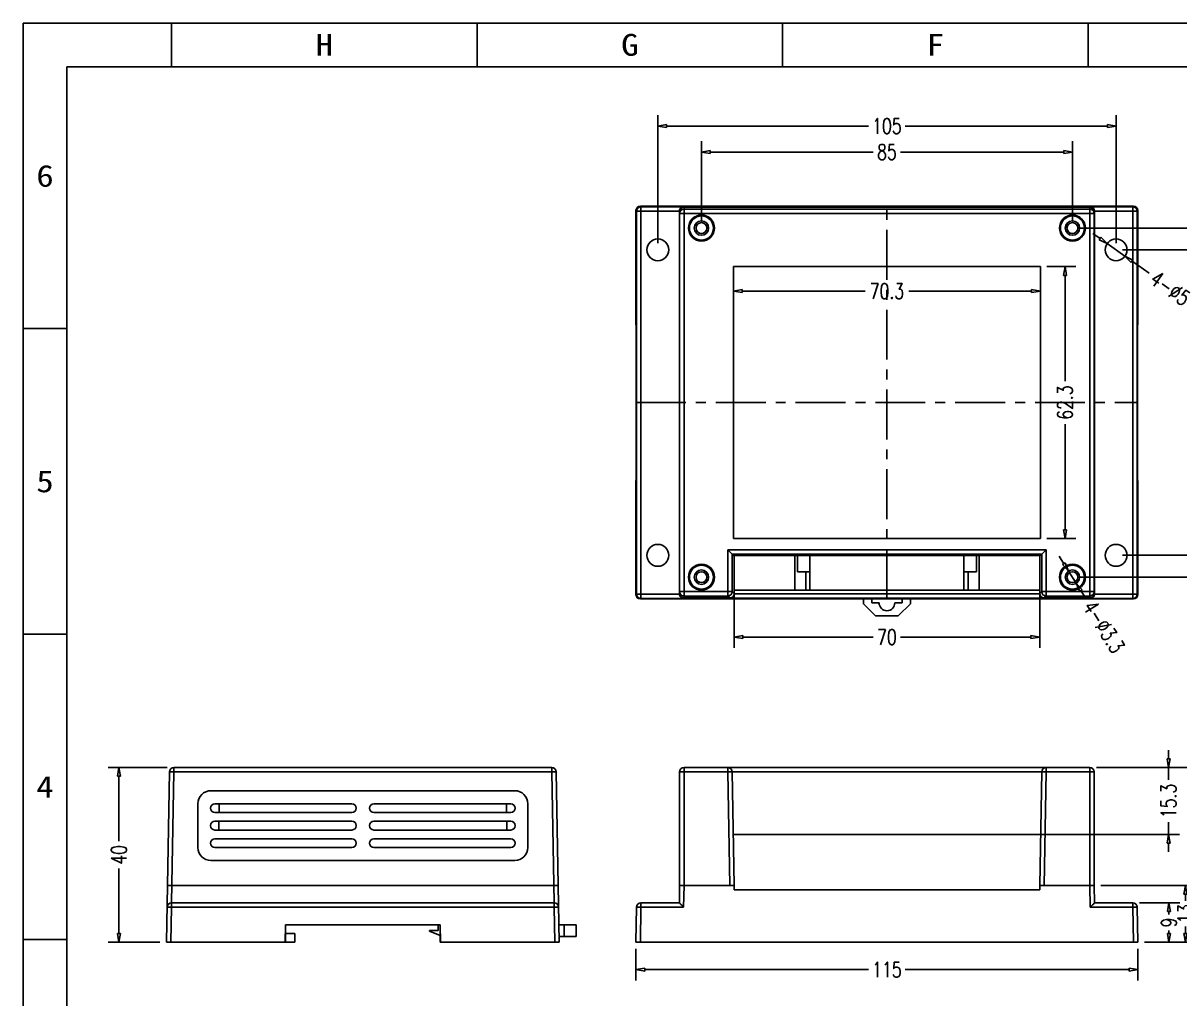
# Model space of a CAD drawing. Header units: millimetres. Extents: x -3453 to -2859, y 3361 to 3781.
# Drawn here: x -3453.4 to -3188.4, y 3557.4 to 3781 of the extents above; entities that cross this region are included whole.
import ezdxf
from ezdxf.enums import TextEntityAlignment as Align

# ---------------------------------------------------------------- set-up
doc = ezdxf.new("R2010")
doc.units = ezdxf.units.MM
doc.header["$LTSCALE"] = 0.5
doc.linetypes.add('CENTER', pattern=[50.8, 31.75, -6.35, 6.35, -6.35])
doc.layers.add('02___PRT_ALL_AXES', color=7, linetype='Continuous')
doc.layers.add('dim', color=3, linetype='Continuous')
doc.styles.add('romans', font='romans.shx', dxfattribs={"width": 0.75, "bigfont": 'fangsong.shx'})
doc.styles.add('TEXTSTYLE_0', font='txt', dxfattribs={"width": 0.8})
doc.dimstyles.new('MSTD', dxfattribs={"dimtxt": 3.5, "dimasz": 2, "dimexe": 2.5, "dimexo": 1.5, "dimgap": 1, "dimtad": 0, "dimdsep": 46, "dimtxsty": 'romans', "dimblk": 'CLOSEDBLANK', "dimcen": 0, "dimclrd": 92, "dimclre": 92, "dimclrt": 3, "dimadec": 1, "dimazin": 2, "dimtfac": 0.5, "dimtmove": 0, "dimatfit": 3, "dimfxl": 0, "dimarcsym": 0})

# ---------------------------------------------------------------- blocks, each defined once
blk = doc.blocks.new('_ClosedBlank')
at = {"color": 0, "linetype": 'ByBlock', "lineweight": -2}
for p, q in [((-1, 0.17), (0, 0)), ((-1, 0.17), (-1, -0.17)), ((0, 0), (-1, -0.17))]:
    blk.add_line(p, q, dxfattribs=at)
blk = doc.blocks.new('*D3')
at = {"layer": 'Defpoints', "color": 0, "transparency": 16777216}
for p in [(-6237.7, 471.28), (-6225.13, 471.28), (-6226.81, 431.28)]:
    blk.add_point(p, dxfattribs=at)
at = {"layer": 'dim', "color": 92, "lineweight": -2, "transparency": 16777216}
for p, q in [((-6226.63, 471.28), (-6240.2, 471.28)), ((-6237.7, 469.28), (-6237.7, 454.4)), ((-6237.7, 433.28), (-6237.7, 448.15)), ((-6228.31, 431.28), (-6240.2, 431.28))]:
    blk.add_line(p, q, dxfattribs=at)
at = {"layer": 'dim', "color": 92, "lineweight": -2, "transparency": 16777216, "xscale": 2, "yscale": 2, "zscale": 2}
for p, rotation in [((-6237.7, 471.28), 90), ((-6237.7, 431.28), 270)]:
    blk.add_blockref('_ClosedBlank', p, dxfattribs=dict(at, rotation=rotation))
at = {"layer": 'dim', "color": 3, "transparency": 16777216, "insert": (-6237.7, 451.28), "char_height": 3.5, "attachment_point": 5, "rotation": 90, "style": 'romans'}
blk.add_mtext('40', dxfattribs=at)
blk = doc.blocks.new('*D12')
at = {"layer": 'Defpoints', "color": 0, "transparency": 16777216}
for p in [(-6009.23, 618.28), (-6114.23, 589.92), (-6009.23, 589.92)]:
    blk.add_point(p, dxfattribs=at)
at = {"layer": 'dim', "color": 92, "lineweight": -2, "transparency": 16777216}
for p, q in [((-6114.23, 591.42), (-6114.23, 620.78)), ((-6009.23, 591.42), (-6009.23, 620.78)), ((-6112.23, 618.28), (-6065.92, 618.28)), ((-6011.23, 618.28), (-6057.54, 618.28))]:
    blk.add_line(p, q, dxfattribs=at)
at = {"layer": 'dim', "color": 92, "lineweight": -2, "transparency": 16777216, "xscale": 2, "yscale": 2, "zscale": 2, "rotation": 180}
blk.add_blockref('_ClosedBlank', (-6114.23, 618.28), dxfattribs=at)
at = {"layer": 'dim', "color": 92, "lineweight": -2, "transparency": 16777216, "xscale": 2, "yscale": 2, "zscale": 2}
blk.add_blockref('_ClosedBlank', (-6009.23, 618.28), dxfattribs=at)
at = {"layer": 'dim', "color": 3, "transparency": 16777216, "insert": (-6061.73, 618.28), "char_height": 3.5, "attachment_point": 5, "style": 'romans'}
blk.add_mtext('105', dxfattribs=at)
blk = doc.blocks.new('*D13')
at = {"layer": 'Defpoints', "color": 0, "transparency": 16777216}
for p in [(-6009.23, 589.92), (-6009.23, 519.92), (-5988.17, 519.92)]:
    blk.add_point(p, dxfattribs=at)
at = {"layer": 'dim', "color": 92, "lineweight": -2, "transparency": 16777216}
for p, q in [((-6007.73, 589.92), (-5985.67, 589.92)), ((-5988.17, 587.92), (-5988.17, 558.04)), ((-5988.17, 521.92), (-5988.17, 551.79)), ((-6007.73, 519.92), (-5985.67, 519.92))]:
    blk.add_line(p, q, dxfattribs=at)
at = {"layer": 'dim', "color": 92, "lineweight": -2, "transparency": 16777216, "xscale": 2, "yscale": 2, "zscale": 2}
for p, rotation in [((-5988.17, 589.92), 90), ((-5988.17, 519.92), 270)]:
    blk.add_blockref('_ClosedBlank', p, dxfattribs=dict(at, rotation=rotation))
at = {"layer": 'dim', "color": 3, "transparency": 16777216, "insert": (-5988.17, 554.92), "char_height": 3.5, "attachment_point": 5, "rotation": 90, "style": 'romans'}
blk.add_mtext('70', dxfattribs=at)
blk = doc.blocks.new('*D14')
at = {"layer": 'Defpoints', "color": 0, "transparency": 16777216}
for p in [(-6019.23, 612.33), (-6104.23, 594.92), (-6019.23, 594.92)]:
    blk.add_point(p, dxfattribs=at)
at = {"layer": 'dim', "color": 92, "lineweight": -2, "transparency": 16777216}
for p, q in [((-6104.23, 596.42), (-6104.23, 614.83)), ((-6102.23, 612.33), (-6064.85, 612.33)), ((-6021.23, 612.33), (-6058.6, 612.33)), ((-6019.23, 596.42), (-6019.23, 614.83))]:
    blk.add_line(p, q, dxfattribs=at)
at = {"layer": 'dim', "color": 92, "lineweight": -2, "transparency": 16777216, "xscale": 2, "yscale": 2, "zscale": 2, "rotation": 180}
blk.add_blockref('_ClosedBlank', (-6104.23, 612.33), dxfattribs=at)
at = {"layer": 'dim', "color": 92, "lineweight": -2, "transparency": 16777216, "xscale": 2, "yscale": 2, "zscale": 2}
blk.add_blockref('_ClosedBlank', (-6019.23, 612.33), dxfattribs=at)
at = {"layer": 'dim', "color": 3, "transparency": 16777216, "insert": (-6061.73, 612.33), "char_height": 3.5, "attachment_point": 5, "style": 'romans'}
blk.add_mtext('85', dxfattribs=at)
blk = doc.blocks.new('*D15')
at = {"layer": 'Defpoints', "color": 0, "transparency": 16777216}
for p in [(-6096.88, 586.07), (-6026.58, 586.07), (-6026.58, 580.46)]:
    blk.add_point(p, dxfattribs=at)
at = {"layer": 'dim', "color": 92, "lineweight": -2, "transparency": 16777216}
for p, q in [((-6096.88, 584.57), (-6096.88, 577.96)), ((-6026.58, 584.57), (-6026.58, 577.96)), ((-6094.88, 580.46), (-6066.73, 580.46)), ((-6028.58, 580.46), (-6056.73, 580.46))]:
    blk.add_line(p, q, dxfattribs=at)
at = {"layer": 'dim', "color": 92, "lineweight": -2, "transparency": 16777216, "xscale": 2, "yscale": 2, "zscale": 2, "rotation": 180}
blk.add_blockref('_ClosedBlank', (-6096.88, 580.46), dxfattribs=at)
at = {"layer": 'dim', "color": 92, "lineweight": -2, "transparency": 16777216, "xscale": 2, "yscale": 2, "zscale": 2}
blk.add_blockref('_ClosedBlank', (-6026.58, 580.46), dxfattribs=at)
at = {"layer": 'dim', "color": 3, "transparency": 16777216, "insert": (-6061.73, 580.46), "char_height": 3.5, "attachment_point": 5, "style": 'romans'}
blk.add_mtext('70.3', dxfattribs=at)
blk = doc.blocks.new('*D16')
at = {"layer": 'Defpoints', "color": 0, "transparency": 16777216}
for p in [(-6019.23, 594.92), (-6019.23, 514.92), (-5980.87, 514.92)]:
    blk.add_point(p, dxfattribs=at)
at = {"layer": 'dim', "color": 92, "lineweight": -2, "transparency": 16777216}
for p, q in [((-6017.73, 594.92), (-5978.37, 594.92)), ((-5980.87, 592.92), (-5980.87, 558.04)), ((-5980.87, 516.92), (-5980.87, 551.79)), ((-6017.73, 514.92), (-5978.37, 514.92))]:
    blk.add_line(p, q, dxfattribs=at)
at = {"layer": 'dim', "color": 92, "lineweight": -2, "transparency": 16777216, "xscale": 2, "yscale": 2, "zscale": 2}
for p, rotation in [((-5980.87, 594.92), 90), ((-5980.87, 514.92), 270)]:
    blk.add_blockref('_ClosedBlank', p, dxfattribs=dict(at, rotation=rotation))
at = {"layer": 'dim', "color": 3, "transparency": 16777216, "insert": (-5980.87, 554.92), "char_height": 3.5, "attachment_point": 5, "rotation": 90, "style": 'romans'}
blk.add_mtext('80', dxfattribs=at)
blk = doc.blocks.new('*D17')
at = {"layer": 'Defpoints', "color": 0, "transparency": 16777216}
for p in [(-6119.23, 431.28), (-6004.23, 431.28), (-6004.23, 424.98)]:
    blk.add_point(p, dxfattribs=at)
at = {"layer": 'dim', "color": 92, "lineweight": -2, "transparency": 16777216}
for p, q in [((-6119.23, 429.78), (-6119.23, 422.48)), ((-6004.23, 429.78), (-6004.23, 422.48)), ((-6117.23, 424.98), (-6065.92, 424.98)), ((-6006.23, 424.98), (-6057.54, 424.98))]:
    blk.add_line(p, q, dxfattribs=at)
at = {"layer": 'dim', "color": 92, "lineweight": -2, "transparency": 16777216, "xscale": 2, "yscale": 2, "zscale": 2, "rotation": 180}
blk.add_blockref('_ClosedBlank', (-6119.23, 424.98), dxfattribs=at)
at = {"layer": 'dim', "color": 92, "lineweight": -2, "transparency": 16777216, "xscale": 2, "yscale": 2, "zscale": 2}
blk.add_blockref('_ClosedBlank', (-6004.23, 424.98), dxfattribs=at)
at = {"layer": 'dim', "color": 3, "transparency": 16777216, "insert": (-6061.73, 424.98), "char_height": 3.5, "attachment_point": 5, "style": 'romans'}
blk.add_mtext('115', dxfattribs=at)
blk = doc.blocks.new('*D18')
at = {"layer": 'Defpoints', "color": 0, "transparency": 16777216}
for p in [(-6015.23, 471.28), (-5988.34, 471.28), (-6004.23, 431.28)]:
    blk.add_point(p, dxfattribs=at)
at = {"layer": 'dim', "color": 92, "lineweight": -2, "transparency": 16777216}
for p, q in [((-6013.73, 471.28), (-5985.84, 471.28)), ((-5988.34, 469.28), (-5988.34, 454.4)), ((-5988.34, 433.28), (-5988.34, 448.15)), ((-6002.73, 431.28), (-5985.84, 431.28))]:
    blk.add_line(p, q, dxfattribs=at)
at = {"layer": 'dim', "color": 92, "lineweight": -2, "transparency": 16777216, "xscale": 2, "yscale": 2, "zscale": 2}
for p, rotation in [((-5988.34, 471.28), 90), ((-5988.34, 431.28), 270)]:
    blk.add_blockref('_ClosedBlank', p, dxfattribs=dict(at, rotation=rotation))
at = {"layer": 'dim', "color": 3, "transparency": 16777216, "insert": (-5988.34, 451.28), "char_height": 3.5, "attachment_point": 5, "rotation": 90, "style": 'romans'}
blk.add_mtext('40', dxfattribs=at)
blk = doc.blocks.new('*D19')
at = {"layer": 'Defpoints', "color": 0, "transparency": 16777216}
for p in [(-6008.18, 471.28), (-5997.2, 471.28), (-6033.65, 455.98)]:
    blk.add_point(p, dxfattribs=at)
at = {"layer": 'dim', "color": 92, "lineweight": -2, "transparency": 16777216}
for p, q in [((-5997.2, 473.28), (-5997.2, 475.28)), ((-6006.68, 471.28), (-5994.7, 471.28)), ((-5997.2, 471.28), (-5997.2, 468.44)), ((-5997.2, 455.98), (-5997.2, 458.81)), ((-6032.15, 455.98), (-5994.7, 455.98)), ((-5997.2, 453.98), (-5997.2, 451.98))]:
    blk.add_line(p, q, dxfattribs=at)
at = {"layer": 'dim', "color": 92, "lineweight": -2, "transparency": 16777216, "xscale": 2, "yscale": 2, "zscale": 2}
for p, rotation in [((-5997.2, 471.28), 270), ((-5997.2, 455.98), 90)]:
    blk.add_blockref('_ClosedBlank', p, dxfattribs=dict(at, rotation=rotation))
at = {"layer": 'dim', "color": 3, "transparency": 16777216, "insert": (-5997.2, 463.63), "char_height": 3.5, "attachment_point": 5, "rotation": 90, "style": 'romans'}
blk.add_mtext('15.3', dxfattribs=at)
blk = doc.blocks.new('*D20')
at = {"layer": 'Defpoints', "color": 0, "transparency": 16777216}
for p in [(-6005.37, 440.28), (-6001.96, 431.28), (-5997.12, 431.28)]:
    blk.add_point(p, dxfattribs=at)
at = {"layer": 'dim', "color": 92, "lineweight": -2, "transparency": 16777216}
for p, q in [((-6003.87, 440.28), (-5994.62, 440.28)), ((-5997.12, 438.28), (-5997.12, 437.59)), ((-5997.12, 433.28), (-5997.12, 433.96)), ((-6000.46, 431.28), (-5994.62, 431.28))]:
    blk.add_line(p, q, dxfattribs=at)
at = {"layer": 'dim', "color": 92, "lineweight": -2, "transparency": 16777216, "xscale": 2, "yscale": 2, "zscale": 2}
for p, rotation in [((-5997.12, 440.28), 90), ((-5997.12, 431.28), 270)]:
    blk.add_blockref('_ClosedBlank', p, dxfattribs=dict(at, rotation=rotation))
at = {"layer": 'dim', "color": 3, "transparency": 16777216, "insert": (-5997.12, 435.78), "char_height": 3.5, "attachment_point": 5, "rotation": 90, "style": 'romans'}
blk.add_mtext('9', dxfattribs=at)
blk = doc.blocks.new('*D21')
at = {"layer": 'Defpoints', "color": 0, "transparency": 16777216}
for p in [(-6014.23, 444.28), (-6001.96, 431.28), (-5993.33, 431.28)]:
    blk.add_point(p, dxfattribs=at)
at = {"layer": 'dim', "color": 92, "lineweight": -2, "transparency": 16777216}
for p, q in [((-6012.73, 444.28), (-5990.83, 444.28)), ((-5993.33, 442.28), (-5993.33, 440.71)), ((-5993.33, 433.28), (-5993.33, 434.84)), ((-6000.46, 431.28), (-5990.83, 431.28))]:
    blk.add_line(p, q, dxfattribs=at)
at = {"layer": 'dim', "color": 92, "lineweight": -2, "transparency": 16777216, "xscale": 2, "yscale": 2, "zscale": 2}
for p, rotation in [((-5993.33, 444.28), 90), ((-5993.33, 431.28), 270)]:
    blk.add_blockref('_ClosedBlank', p, dxfattribs=dict(at, rotation=rotation))
at = {"layer": 'dim', "color": 3, "transparency": 16777216, "insert": (-5993.33, 437.78), "char_height": 3.5, "attachment_point": 5, "rotation": 90, "style": 'romans'}
blk.add_mtext('13', dxfattribs=at)
blk = doc.blocks.new('SUN_6HWZ35TKK40GSGJE8VEUYAXIAKM')
at = {"color": 7, "linetype": 'Continuous'}
for p, q in [((-594, 420), (0, 420)), ((-594, 0), (-594, 420)), ((-560, 410), (-560, 420)), ((-490, 410), (-490, 420)), ((-420, 410), (-420, 420)), ((-350, 410), (-350, 420)), ((-584, 410), (-10, 410)), ((-584, 10), (-584, 410)), ((-594, 350), (-584, 350)), ((-594, 280), (-584, 280)), ((-594, 210), (-584, 210))]:
    blk.add_line(p, q, dxfattribs=at)
at = {"color": 2, "linetype": 'Continuous', "style": 'TEXTSTYLE_0', "width": 1.2}
for s, p, p2 in [('H', (-526.99, 412.53), (-522.99, 412.53)), ('G', (-456.99, 412.53), (-452.99, 412.53)), ('F', (-386.99, 412.53), (-382.99, 412.53)), ('6', (-590.99, 382.5), (-586.99, 382.5)), ('5', (-590.99, 312.5), (-586.99, 312.5)), ('4', (-590.99, 242.5), (-586.99, 242.5))]:
    blk.add_text(s, height=5, dxfattribs=at).set_placement(p, p2, align=Align.FIT)
blk = doc.blocks.new('*D26')
at = {"layer": 'Defpoints', "color": 0, "transparency": 16777216}
for p in [(-6011.27, 591.36), (-6007.19, 588.47)]:
    blk.add_point(p, dxfattribs=at)
at = {"layer": 'dim', "color": 92, "lineweight": -2, "transparency": 16777216}
for p, q in [((-6012.9, 592.52), (-6014.53, 593.68)), ((-6011.27, 591.36), (-6007.19, 588.47)), ((-6001.65, 584.54), (-6005.56, 587.31))]:
    blk.add_line(p, q, dxfattribs=at)
at = {"layer": 'dim', "color": 92, "lineweight": -2, "transparency": 16777216, "xscale": 2, "yscale": 2, "zscale": 2}
for p, rotation in [((-6011.27, 591.36), 324.6416055466423), ((-6007.19, 588.47), 144.6416055466423)]:
    blk.add_blockref('_ClosedBlank', p, dxfattribs=dict(at, rotation=rotation))
at = {"layer": 'dim', "color": 3, "transparency": 16777216, "insert": (-5996.81, 581.1), "char_height": 3.5, "attachment_point": 5, "rotation": 324.6416, "style": 'romans'}
blk.add_mtext('4-∅5', dxfattribs=at)
blk = doc.blocks.new('*D27')
at = {"layer": 'Defpoints', "color": 0, "transparency": 16777216}
for p in [(-6020.11, 516.31), (-6018.35, 513.52)]:
    blk.add_point(p, dxfattribs=at)
at = {"layer": 'dim', "color": 92, "lineweight": -2, "transparency": 16777216}
for p, q in [((-6021.19, 518), (-6022.26, 519.69)), ((-6020.11, 516.31), (-6018.35, 513.52)), ((-6016.2, 510.15), (-6017.27, 511.84))]:
    blk.add_line(p, q, dxfattribs=at)
at = {"layer": 'dim', "color": 92, "lineweight": -2, "transparency": 16777216, "xscale": 2, "yscale": 2, "zscale": 2}
for p, rotation in [((-6020.11, 516.31), 302.412808907806), ((-6018.35, 513.52), 122.412808907806)]:
    blk.add_blockref('_ClosedBlank', p, dxfattribs=dict(at, rotation=rotation))
at = {"layer": 'dim', "color": 3, "transparency": 16777216, "insert": (-6012.01, 503.55), "char_height": 3.5, "attachment_point": 5, "rotation": 302.4128, "style": 'romans'}
blk.add_mtext('4-∅3.3', dxfattribs=at)
blk = doc.blocks.new('*D29')
at = {"layer": 'Defpoints', "color": 0, "transparency": 16777216}
for p in [(-6026.58, 586.07), (-6026.58, 523.77), (-6020.93, 523.77)]:
    blk.add_point(p, dxfattribs=at)
at = {"layer": 'dim', "color": 92, "lineweight": -2, "transparency": 16777216}
for p, q in [((-6025.08, 586.07), (-6018.43, 586.07)), ((-6020.93, 584.07), (-6020.93, 559.86)), ((-6020.93, 525.77), (-6020.93, 549.98)), ((-6025.08, 523.77), (-6018.43, 523.77))]:
    blk.add_line(p, q, dxfattribs=at)
at = {"layer": 'dim', "color": 92, "lineweight": -2, "transparency": 16777216, "xscale": 2, "yscale": 2, "zscale": 2}
for p, rotation in [((-6020.93, 586.07), 90), ((-6020.93, 523.77), 270)]:
    blk.add_blockref('_ClosedBlank', p, dxfattribs=dict(at, rotation=rotation))
at = {"layer": 'dim', "color": 3, "transparency": 16777216, "insert": (-6020.93, 554.92), "char_height": 3.5, "attachment_point": 5, "rotation": 90, "style": 'romans'}
blk.add_mtext('62.3', dxfattribs=at)
blk = doc.blocks.new('*D30')
at = {"layer": 'Defpoints', "color": 0, "transparency": 16777216}
for p in [(-6096.73, 511.92), (-6026.73, 511.92), (-6026.73, 501.19)]:
    blk.add_point(p, dxfattribs=at)
at = {"layer": 'dim', "color": 92, "lineweight": -2, "transparency": 16777216}
for p, q in [((-6096.73, 510.42), (-6096.73, 498.69)), ((-6026.73, 510.42), (-6026.73, 498.69)), ((-6094.73, 501.19), (-6064.85, 501.19)), ((-6028.73, 501.19), (-6058.6, 501.19))]:
    blk.add_line(p, q, dxfattribs=at)
at = {"layer": 'dim', "color": 92, "lineweight": -2, "transparency": 16777216, "xscale": 2, "yscale": 2, "zscale": 2, "rotation": 180}
blk.add_blockref('_ClosedBlank', (-6096.73, 501.19), dxfattribs=at)
at = {"layer": 'dim', "color": 92, "lineweight": -2, "transparency": 16777216, "xscale": 2, "yscale": 2, "zscale": 2}
blk.add_blockref('_ClosedBlank', (-6026.73, 501.19), dxfattribs=at)
at = {"layer": 'dim', "color": 3, "transparency": 16777216, "insert": (-6061.73, 501.19), "char_height": 3.5, "attachment_point": 5, "style": 'romans'}
blk.add_mtext('70', dxfattribs=at)

msp = doc.modelspace()

# ---------------------------------------------------------------- linework, layer by layer
at = {"color": 7, "linetype": 'Continuous'}
for p, q in [((-3312.975, 3738.003), (-3312.975, 3711.823)), ((-3312.835, 3737.863), (-3312.975, 3738.003)), ((-3312.835, 3737.863), (-3312.835, 3650.142)), ((-3303.044, 3737.863), (-3312.835, 3737.863)), ((-3311.835, 3738.863), (-3311.975, 3739.003)), ((-3311.975, 3739.003), (-3198.974, 3739.003)), ((-3311.835, 3738.863), (-3311.835, 3649.143)), ((-3302.062, 3738.863), (-3311.835, 3738.863)), ((-3303.044, 3650.16), (-3303.044, 3737.846)), ((-3302.975, 3737.776), (-3303.044, 3737.846)), ((-3302.975, 3650.23), (-3302.975, 3737.776)), ((-3207.975, 3737.322), (-3302.975, 3737.322)), ((-3301.975, 3738.776), (-3302.062, 3738.863)), ((-3301.975, 3649.23), (-3301.975, 3738.776)), ((-3301.975, 3738.776), (-3290.475, 3738.776)), ((-3208.975, 3738.322), (-3301.975, 3738.322)), ((-3290.475, 3738.793), (-3220.475, 3738.793)), ((-3220.475, 3738.776), (-3208.975, 3738.776)), ((-3208.975, 3649.23), (-3208.975, 3738.776)), ((-3208.888, 3738.863), (-3208.974, 3738.776)), ((-3199.114, 3738.863), (-3208.888, 3738.863)), ((-3207.905, 3737.846), (-3207.975, 3737.776)), ((-3207.975, 3650.23), (-3207.975, 3737.776)), ((-3198.115, 3737.863), (-3207.905, 3737.863)), ((-3207.905, 3650.16), (-3207.905, 3737.846)), ((-3198.974, 3739.003), (-3199.114, 3738.863)), ((-3199.114, 3649.143), (-3199.114, 3738.863)), ((-3197.975, 3738.003), (-3198.115, 3737.863)), ((-3198.115, 3650.142), (-3198.115, 3737.863)), ((-3197.975, 3711.823), (-3197.975, 3738.003)), ((-3290.625, 3725.153), (-3290.625, 3662.853)), ((-3220.325, 3725.153), (-3290.625, 3725.153)), ((-3220.325, 3662.853), (-3220.325, 3725.153)), ((-3312.975, 3711.823), (-3312.905, 3711.753)), ((-3312.905, 3711.753), (-3312.905, 3676.253)), ((-3197.975, 3711.823), (-3198.044, 3711.753)), ((-3198.044, 3711.753), (-3198.044, 3676.253)), ((-3312.975, 3676.183), (-3312.905, 3676.253)), ((-3312.975, 3676.183), (-3312.975, 3650.003)), ((-3197.975, 3676.183), (-3198.044, 3676.253)), ((-3197.975, 3650.003), (-3197.975, 3676.183)), ((-3290.625, 3662.853), (-3220.325, 3662.853)), ((-3291.929, 3649.684), (-3291.929, 3660.252)), ((-3291.929, 3660.252), (-3219.021, 3660.252)), ((-3291.929, 3660.252), (-3290.929, 3659.253)), ((-3220.021, 3659.253), (-3219.021, 3660.252)), ((-3219.021, 3649.684), (-3219.021, 3660.252)), ((-3290.475, 3658.798), (-3290.929, 3659.253)), ((-3290.929, 3659.253), (-3290.929, 3650.684)), ((-3290.929, 3659.253), (-3220.021, 3659.253)), ((-3290.679, 3659.003), (-3220.27, 3659.003)), ((-3290.475, 3650.229), (-3290.475, 3658.798)), ((-3276.575, 3651.003), (-3276.575, 3659.003)), ((-3275.975, 3659.003), (-3275.975, 3655.203)), ((-3273.125, 3651.003), (-3273.125, 3659.003)), ((-3237.825, 3651.003), (-3237.825, 3659.003)), ((-3234.975, 3655.203), (-3234.975, 3659.003)), ((-3234.375, 3651.003), (-3234.375, 3659.003)), ((-3220.475, 3658.798), (-3220.021, 3659.253)), ((-3220.475, 3650.229), (-3220.475, 3658.798)), ((-3220.021, 3650.684), (-3220.021, 3659.253)), ((-3275.975, 3655.203), (-3273.125, 3655.203)), ((-3274.075, 3655.203), (-3274.075, 3651.003)), ((-3237.825, 3655.203), (-3234.975, 3655.203)), ((-3236.875, 3651.003), (-3236.875, 3655.203)), ((-3312.975, 3650.003), (-3312.835, 3650.142)), ((-3312.835, 3650.142), (-3303.044, 3650.142)), ((-3303.044, 3650.16), (-3302.975, 3650.229)), ((-3302.975, 3650.684), (-3290.929, 3650.684)), ((-3301.975, 3649.684), (-3291.929, 3649.684)), ((-3291.474, 3649.23), (-3291.929, 3649.684)), ((-3290.475, 3650.229), (-3290.929, 3650.684)), ((-3290.475, 3651.003), (-3220.475, 3651.003)), ((-3290.475, 3650.203), (-3220.475, 3650.203)), ((-3290.475, 3650.168), (-3220.475, 3650.168)), ((-3290.475, 3650.15), (-3290.475, 3649.23)), ((-3220.021, 3650.684), (-3220.475, 3650.229)), ((-3220.475, 3650.15), (-3220.475, 3649.23)), ((-3220.021, 3650.684), (-3207.975, 3650.684)), ((-3219.021, 3649.684), (-3219.475, 3649.23)), ((-3219.021, 3649.684), (-3208.975, 3649.684)), ((-3207.975, 3650.229), (-3207.905, 3650.16)), ((-3207.905, 3650.142), (-3198.115, 3650.142)), ((-3198.115, 3650.142), (-3197.975, 3650.003)), ((-3311.975, 3649.003), (-3311.835, 3649.143)), ((-3311.975, 3649.003), (-3271.075, 3649.003)), ((-3311.835, 3649.143), (-3302.062, 3649.143)), ((-3302.062, 3649.143), (-3301.975, 3649.23)), ((-3301.975, 3649.23), (-3290.475, 3649.23)), ((-3290.475, 3649.212), (-3220.475, 3649.212)), ((-3271.075, 3649.073), (-3239.875, 3649.073)), ((-3271.075, 3649.073), (-3271.075, 3649.003)), ((-3260.875, 3647.903), (-3260.875, 3649.073)), ((-3260.875, 3647.903), (-3258.075, 3645.103)), ((-3258.975, 3649.073), (-3258.975, 3648.103)), ((-3258.975, 3648.103), (-3257.275, 3648.103)), ((-3253.675, 3648.103), (-3251.975, 3648.103)), ((-3252.875, 3645.103), (-3250.075, 3647.903)), ((-3251.975, 3648.103), (-3251.975, 3649.073)), ((-3250.075, 3647.903), (-3250.075, 3649.073)), ((-3239.875, 3649.073), (-3239.875, 3649.003)), ((-3239.875, 3649.003), (-3198.974, 3649.003)), ((-3220.475, 3649.23), (-3208.975, 3649.23)), ((-3208.974, 3649.23), (-3208.888, 3649.143)), ((-3208.888, 3649.143), (-3199.114, 3649.143)), ((-3199.114, 3649.143), (-3198.974, 3649.003)), ((-3258.075, 3645.103), (-3252.875, 3645.103)), ((-3418.877, 3610.362), (-3418.877, 3609.362)), ((-3418.877, 3610.362), (-3332.239, 3610.362)), ((-3332.239, 3609.362), (-3332.239, 3610.362)), ((-3301.975, 3583.362), (-3301.975, 3610.362)), ((-3301.975, 3610.362), (-3208.975, 3610.362)), ((-3291.929, 3609.38), (-3291.929, 3610.362)), ((-3219.021, 3610.362), (-3219.021, 3609.38)), ((-3208.975, 3583.362), (-3208.975, 3610.362)), ((-3419.877, 3609.38), (-3420.558, 3570.362)), ((-3418.877, 3609.362), (-3419.877, 3609.38)), ((-3418.877, 3609.362), (-3419.401, 3579.362)), ((-3418.877, 3609.362), (-3332.239, 3609.362)), ((-3331.239, 3609.38), (-3332.239, 3609.362)), ((-3331.715, 3579.362), (-3332.239, 3609.362)), ((-3330.558, 3570.362), (-3331.239, 3609.38)), ((-3302.975, 3583.362), (-3302.975, 3609.362)), ((-3301.975, 3609.38), (-3291.929, 3609.38)), ((-3291.474, 3583.362), (-3291.929, 3609.38)), ((-3290.475, 3583.362), (-3290.929, 3609.38)), ((-3290.929, 3609.38), (-3220.021, 3609.38)), ((-3220.021, 3609.38), (-3220.475, 3583.362)), ((-3219.021, 3609.38), (-3219.475, 3583.362)), ((-3219.021, 3609.38), (-3208.975, 3609.38)), ((-3207.975, 3609.362), (-3207.975, 3583.362)), ((-3410.358, 3605.062), (-3340.758, 3605.062)), ((-3413.358, 3592.062), (-3413.358, 3602.062)), ((-3409.458, 3602.062), (-3378.058, 3602.062)), ((-3408.465, 3602.062), (-3408.499, 3600.062)), ((-3373.058, 3602.062), (-3341.658, 3602.062)), ((-3342.652, 3602.062), (-3342.617, 3600.062)), ((-3337.758, 3602.062), (-3337.758, 3592.062)), ((-3378.058, 3600.062), (-3409.458, 3600.062)), ((-3341.658, 3600.062), (-3373.058, 3600.062)), ((-3409.458, 3598.062), (-3378.058, 3598.062)), ((-3408.534, 3598.062), (-3408.569, 3596.062)), ((-3373.058, 3598.062), (-3341.658, 3598.062)), ((-3342.582, 3598.062), (-3342.547, 3596.062)), ((-3378.058, 3596.062), (-3409.458, 3596.062)), ((-3409.458, 3594.062), (-3378.058, 3594.062)), ((-3341.658, 3596.062), (-3373.058, 3596.062)), ((-3373.058, 3594.062), (-3341.658, 3594.062)), ((-3290.679, 3595.062), (-3220.27, 3595.062)), ((-3378.058, 3592.062), (-3409.458, 3592.062)), ((-3341.658, 3592.062), (-3373.058, 3592.062)), ((-3340.758, 3589.062), (-3410.358, 3589.062)), ((-3420.331, 3583.362), (-3330.785, 3583.362)), ((-3303.044, 3579.362), (-3302.975, 3583.362)), ((-3290.475, 3583.362), (-3302.975, 3583.362)), ((-3302.062, 3578.38), (-3301.975, 3583.362)), ((-3290.475, 3582.362), (-3290.475, 3583.362)), ((-3207.975, 3583.362), (-3220.475, 3583.362)), ((-3220.475, 3582.362), (-3220.475, 3583.362)), ((-3208.974, 3583.362), (-3208.888, 3578.38)), ((-3207.975, 3583.362), (-3207.905, 3579.362)), ((-3220.475, 3582.362), (-3290.475, 3582.362)), ((-3419.418, 3578.38), (-3419.558, 3570.362)), ((-3419.418, 3579.362), (-3419.418, 3578.38)), ((-3419.418, 3579.362), (-3331.698, 3579.362)), ((-3419.418, 3578.38), (-3331.698, 3578.38)), ((-3331.698, 3578.38), (-3331.698, 3579.362)), ((-3331.558, 3570.362), (-3331.698, 3578.38)), ((-3312.975, 3570.362), (-3312.835, 3578.38)), ((-3311.975, 3570.362), (-3311.835, 3578.38)), ((-3311.835, 3579.362), (-3311.835, 3578.38)), ((-3311.835, 3579.362), (-3303.044, 3579.362)), ((-3311.835, 3578.38), (-3302.062, 3578.38)), ((-3208.888, 3578.38), (-3199.114, 3578.38)), ((-3207.905, 3579.362), (-3199.114, 3579.362)), ((-3199.114, 3578.38), (-3199.114, 3579.362)), ((-3199.114, 3578.38), (-3198.974, 3570.362)), ((-3198.115, 3578.38), (-3197.975, 3570.362)), ((-3393.378, 3570.362), (-3393.308, 3574.362)), ((-3393.308, 3574.362), (-3393.308, 3570.362)), ((-3393.308, 3574.362), (-3357.808, 3574.362)), ((-3360.308, 3573.062), (-3358.308, 3573.062)), ((-3360.308, 3572.862), (-3360.308, 3573.062)), ((-3360.308, 3572.862), (-3357.808, 3571.862)), ((-3358.308, 3574.362), (-3358.308, 3573.062)), ((-3357.738, 3570.362), (-3357.808, 3574.362)), ((-3357.808, 3574.362), (-3357.808, 3570.362)), ((-3330.628, 3574.362), (-3326.658, 3574.362)), ((-3329.458, 3574.362), (-3329.458, 3571.662)), ((-3326.658, 3574.362), (-3326.658, 3571.662)), ((-3391.108, 3570.362), (-3420.558, 3570.362)), ((-3391.108, 3572.362), (-3393.308, 3572.362)), ((-3391.108, 3572.362), (-3391.108, 3570.362)), ((-3357.808, 3570.362), (-3330.558, 3570.362)), ((-3326.658, 3571.662), (-3330.581, 3571.662)), ((-3197.975, 3570.362), (-3312.975, 3570.362))]:
    msp.add_line(p, q, dxfattribs=at)
at = {"color": 1, "linetype": 'CENTER', "ltscale": 0.72}
for p, q in [((-3255.475, 3649.003), (-3255.475, 3739.003)), ((-3312.975, 3694.003), (-3197.975, 3694.003))]:
    msp.add_line(p, q, dxfattribs=at)
at = {"color": 7, "linetype": 'Continuous'}
for centre, radius in [((-3297.975, 3734.003), 2.984), ((-3297.975, 3734.003), 2.759), ((-3297.975, 3734.003), 1.65), ((-3212.975, 3734.003), 2.984), ((-3212.975, 3734.003), 2.759), ((-3212.975, 3734.003), 1.65), ((-3297.975, 3654.003), 2.984), ((-3297.975, 3654.003), 2.759), ((-3297.975, 3654.003), 1.65), ((-3212.975, 3654.003), 2.984), ((-3212.975, 3654.003), 2.759), ((-3212.975, 3654.003), 1.65)]:
    msp.add_circle(centre, radius, dxfattribs=at)
for centre, radius, start, end in [((-3311.834, 3737.863), 1, 90.02081, 179.97919), ((-3301.975, 3737.322), 1, 89.99605, 179.99447), ((-3302.044, 3737.888), 0.975, 91.04635, 103.68692), ((-3208.975, 3737.322), 1, 0.00396, 90.0055), ((-3208.905, 3737.888), 0.975, 76.31308, 88.95365), ((-3199.115, 3737.863), 1, 0.02082, 89.97918), ((-3311.834, 3650.143), 1, 180.02081, 269.97919), ((-3301.975, 3650.684), 1, 180.00398, 270.00551), ((-3291.929, 3650.684), 1, 270.02082, 359.97918), ((-3219.02, 3650.684), 1, 180.02081, 269.97919), ((-3208.975, 3650.684), 1, 269.9953, 359.9952), ((-3199.115, 3650.143), 1, 270.02082, 359.97918), ((-3302.044, 3650.117), 0.975, 256.31308, 268.95365), ((-3255.475, 3648.103), 1.8, 180, 0), ((-3208.905, 3650.117), 0.975, 271.04635, 283.68692), ((-3418.877, 3609.362), 1, 90, 179), ((-3332.239, 3609.362), 1, 1, 90), ((-3301.975, 3609.362), 1, 90, 180), ((-3291.929, 3609.362), 1, 1, 90), ((-3219.021, 3609.362), 1, 90, 179), ((-3208.975, 3609.362), 1, 0, 90), ((-3410.358, 3602.062), 3, 90, 180), ((-3340.758, 3602.062), 3, 0, 90), ((-3409.458, 3601.062), 1, 90, 270), ((-3378.058, 3601.062), 1, 270, 90), ((-3373.058, 3601.062), 1, 90, 270), ((-3341.658, 3601.062), 1, 270, 90), ((-3409.458, 3597.062), 1, 90, 270), ((-3378.058, 3597.062), 1, 270, 90), ((-3373.058, 3597.062), 1, 90, 270), ((-3341.658, 3597.062), 1, 270, 90), ((-3409.458, 3593.062), 1, 90, 270), ((-3378.058, 3593.062), 1, 270, 90), ((-3373.058, 3593.062), 1, 90, 270), ((-3341.658, 3593.062), 1, 270, 90), ((-3410.358, 3592.062), 3, 180, 270), ((-3340.758, 3592.062), 3, 270, 0), ((-3419.418, 3578.362), 1, 90, 179), ((-3331.698, 3578.362), 1, 1, 90), ((-3311.835, 3578.362), 1, 90, 179), ((-3199.114, 3578.362), 1, 1, 90)]:
    msp.add_arc(centre, radius, start, end, dxfattribs=at)
for centre, major_axis, ratio, start_param, end_param in [((-3311.974, 3738.003), (0.707, -0.707), 0.9996955, 2.3563468, 3.9268385), ((-3302.044, 3737.845), (0.707, -0.707), 0.9996955, -2.3734955, -2.3563468), ((-3301.974, 3737.776), (0.707, -0.707), 0.9996955, 2.3563468, 3.9268385), ((-3301.975, 3737.776), (0, 1), 0.9998477, 0, 1.5707963), ((-3208.975, 3737.776), (0, 1), 0.9998477, -1.5707963, 0), ((-3208.975, 3737.776), (0.707, 0.707), 0.9996955, -0.7852459, 0.7852459), ((-3208.905, 3737.845), (0.707, 0.707), 0.9996955, -0.7852459, -0.7680972), ((-3198.975, 3738.003), (0.707, 0.707), 0.9996955, -0.7852459, 0.7852459), ((-3311.974, 3650.003), (0.707, 0.707), 0.9996955, -3.9268385, -2.3563468), ((-3302.044, 3650.16), (0.707, 0.707), 0.9996955, 2.3563468, 2.3734955), ((-3301.975, 3650.23), (0, 1), 0.9998477, 1.5707963, 3.1415927), ((-3301.974, 3650.23), (-0.707, -0.707), 0.9996955, -0.7852459, 0.7852459), ((-3291.475, 3650.23), (0.707, -0.707), 0.9996955, -0.7852459, 0.7072677), ((-3291.475, 3650.23), (-0.707, 0.707), 0.9996955, -2.434325, -2.4170067), ((-3291.475, 3650.23), (0.707, -0.707), 0.9996955, 0.724586, 0.7852459), ((-3219.474, 3650.23), (0.707, 0.707), 0.9996955, -3.9268385, -2.3563468), ((-3208.975, 3650.23), (0, 1), 0.9998477, -3.1415927, -1.5707963), ((-3208.975, 3650.23), (-0.707, 0.707), 0.9996955, 2.3563468, 3.9268385), ((-3208.905, 3650.16), (0.707, -0.707), 0.9996955, 0.7680972, 0.7852459), ((-3198.975, 3650.003), (0.707, -0.707), 0.9996955, -0.7852459, 0.7852459)]:
    msp.add_ellipse(centre, major_axis=major_axis, ratio=ratio, start_param=start_param, end_param=end_param, dxfattribs=at)
for points, start_tangent, end_tangent in [([(-3302.275, 3738.835), (-3302.488, 3738.756), (-3302.687, 3738.623), (-3302.86, 3738.431), (-3302.989, 3738.178), (-3303.044, 3737.863)], (-0.9716316, -0.2364997), (-0.017148, -0.999853)), ([(-3207.905, 3737.863), (-3207.96, 3738.178), (-3208.089, 3738.431), (-3208.262, 3738.623), (-3208.462, 3738.756), (-3208.675, 3738.835)], (-0.017148, 0.999853), (-0.9716316, 0.2364997)), ([(-3303.044, 3650.142), (-3302.989, 3649.827), (-3302.86, 3649.574), (-3302.687, 3649.382), (-3302.488, 3649.249), (-3302.275, 3649.17)], (0.017148, -0.999853), (0.9716316, -0.2364997)), ([(-3208.675, 3649.17), (-3208.462, 3649.249), (-3208.262, 3649.382), (-3208.089, 3649.574), (-3207.96, 3649.827), (-3207.905, 3650.142)], (0.9716316, 0.2364997), (0.017148, 0.999853)), ([(-3301.975, 3609.38), (-3302.279, 3609.379), (-3302.558, 3609.376), (-3302.782, 3609.372), (-3302.925, 3609.367), (-3302.975, 3609.362)], (-1, 0), (0, -1)), ([(-3290.929, 3609.38), (-3290.978, 3609.384), (-3291.12, 3609.386), (-3291.341, 3609.386), (-3291.62, 3609.384), (-3291.929, 3609.38)], (-0.0174524, 0.9998477), (-0.9998478, -0.0174471)), ([(-3219.021, 3609.38), (-3219.325, 3609.384), (-3219.604, 3609.386), (-3219.828, 3609.386), (-3219.971, 3609.384), (-3220.021, 3609.38)], (-0.9998478, 0.0174471), (-0.0174524, -0.9998477)), ([(-3207.975, 3609.362), (-3208.024, 3609.367), (-3208.166, 3609.372), (-3208.387, 3609.376), (-3208.666, 3609.379), (-3208.975, 3609.38)], (0, 1), (-1, 0)), ([(-3419.418, 3578.38), (-3419.722, 3578.384), (-3420.001, 3578.386), (-3420.225, 3578.386), (-3420.369, 3578.384), (-3420.418, 3578.38)], (-0.9998478, 0.0174471), (-0.0174524, -0.9998477)), ([(-3330.698, 3578.38), (-3330.747, 3578.384), (-3330.889, 3578.386), (-3331.11, 3578.386), (-3331.389, 3578.384), (-3331.698, 3578.38)], (-0.0174524, 0.9998477), (-0.9998478, -0.0174471)), ([(-3311.835, 3578.38), (-3312.144, 3578.384), (-3312.422, 3578.386), (-3312.644, 3578.386), (-3312.786, 3578.384), (-3312.835, 3578.38)], (-0.9998478, 0.0174471), (-0.0174524, -0.9998477)), ([(-3303.044, 3579.362), (-3302.989, 3579.311), (-3302.86, 3579.185), (-3302.687, 3579.012), (-3302.488, 3578.811), (-3302.275, 3578.596), (-3302.062, 3578.38)], (1, 0), (0.7009645, -0.7131961)), ([(-3208.888, 3578.38), (-3208.675, 3578.596), (-3208.462, 3578.811), (-3208.262, 3579.012), (-3208.089, 3579.185), (-3207.96, 3579.311), (-3207.905, 3579.362)], (0.7009645, 0.7131961), (1, 0)), ([(-3198.115, 3578.38), (-3198.162, 3578.384), (-3198.302, 3578.386), (-3198.525, 3578.386), (-3198.804, 3578.384), (-3199.114, 3578.38)], (-0.0174524, 0.9998477), (-0.9998478, -0.0174471))]:
    msp.add_spline(points, degree=3, dxfattribs=dict(at, start_tangent=start_tangent, end_tangent=end_tangent))
at = {"layer": '02___PRT_ALL_AXES', "color": 7, "linetype": 'Continuous'}
for centre, radius in [((-3297.975, 3734.003), 1.25), ((-3212.975, 3734.003), 1.25), ((-3307.975, 3729.003), 2.5), ((-3202.975, 3729.003), 2.5), ((-3307.975, 3659.003), 2.5), ((-3202.975, 3659.003), 2.5), ((-3297.975, 3654.003), 1.25), ((-3212.975, 3654.003), 1.25)]:
    msp.add_circle(centre, radius, dxfattribs=at)

# ---------------------------------------------------------------- block references
at = {"layer": 'dim'}
msp.add_blockref('SUN_6HWZ35TKK40GSGJE8VEUYAXIAKM', (-2859.397, 3360.956), dxfattribs=at)

# ---------------------------------------------------------------- dimensions: what is measured, and where the dimension line sits
for base, p1, p2, picture, middle in [((-3202.975, 3757.363), (-3307.975, 3729.003), (-3202.975, 3729.003), '*D12', (-3255.475, 3757.363)), ((-3212.975, 3751.412), (-3297.975, 3734.003), (-3212.975, 3734.003), '*D14', (-3255.475, 3751.412)), ((-3220.475, 3640.272), (-3290.475, 3651.003), (-3220.475, 3651.003), '*D30', (-3255.475, 3640.272)), ((-3197.975, 3564.068), (-3312.975, 3570.362), (-3197.975, 3570.362), '*D17', (-3255.475, 3564.068))]:
    dim = msp.add_linear_dim(base=base, p1=p1, p2=p2, dimstyle='MSTD', dxfattribs=at)
    dim.commit()
    dim.dimension.update_dxf_attribs({"geometry": picture, "text_midpoint": middle, "insert": (2806.255, 3139.085)})
for base, p1, p2, picture, middle in [((-3174.611, 3654.003), (-3212.975, 3734.003), (-3212.975, 3654.003), '*D16', (-3174.611, 3694.003)), ((-3181.914, 3659.003), (-3202.975, 3729.003), (-3202.975, 3659.003), '*D13', (-3181.914, 3694.003)), ((-3214.672, 3662.853), (-3220.325, 3725.153), (-3220.325, 3662.853), '*D29', (-3214.672, 3694.003)), ((-3190.946, 3610.362), (-3227.394, 3595.062), (-3201.929, 3610.362), '*D19', (-3190.946, 3602.712)), ((-3431.443, 3610.362), (-3420.558, 3570.362), (-3418.877, 3610.362), '*D3', (-3431.443, 3590.362)), ((-3182.083, 3610.362), (-3197.975, 3570.362), (-3208.975, 3610.362), '*D18', (-3182.083, 3590.362)), ((-3187.077, 3570.362), (-3207.975, 3583.362), (-3195.702, 3570.362), '*D21', (-3187.077, 3576.862))]:
    dim = msp.add_linear_dim(base=base, p1=p1, p2=p2, angle=90, dimstyle='MSTD', dxfattribs=at)
    dim.commit()
    dim.dimension.update_dxf_attribs({"geometry": picture, "text_midpoint": middle, "insert": (2806.255, 3139.085)})
dim = msp.add_diameter_dim_2p(p1=(-3205.014, 3730.449), p2=(-3200.936, 3727.556), text='4-<>', dimstyle='MSTD', dxfattribs=at)
dim.commit()
dim.dimension.update_dxf_attribs({"geometry": '*D26', "text_midpoint": (-3190.555, 3720.19), "dimtype": 131, "insert": (2806.255, 3139.085)})
dim = msp.add_linear_dim(base=(-3220.325, 3719.542), p1=(-3290.625, 3725.153), p2=(-3220.325, 3725.153), dimstyle='MSTD', dxfattribs=at)
dim.commit()
dim.dimension.update_dxf_attribs({"geometry": '*D15', "text_midpoint": (-3255.475, 3719.542), "dimtype": 128, "insert": (2806.255, 3139.085)})
dim = msp.add_diameter_dim_2p(p1=(-3213.859, 3655.396), p2=(-3212.09, 3652.61), text='4-<>', dimstyle='MSTD', dxfattribs=at)
dim.commit()
dim.dimension.update_dxf_attribs({"geometry": '*D27', "text_midpoint": (-3205.759, 3642.638), "insert": (2806.255, 3139.085)})
dim = msp.add_linear_dim(base=(-3190.867, 3570.362), p1=(-3199.114, 3579.362), p2=(-3195.702, 3570.362), angle=90, dimstyle='MSTD', dxfattribs=at)
dim.commit()
dim.dimension.update_dxf_attribs({"geometry": '*D20', "text_midpoint": (-3190.867, 3574.862), "dimtype": 128, "insert": (2806.255, 3139.085)})

doc.saveas('drawing.dxf')
